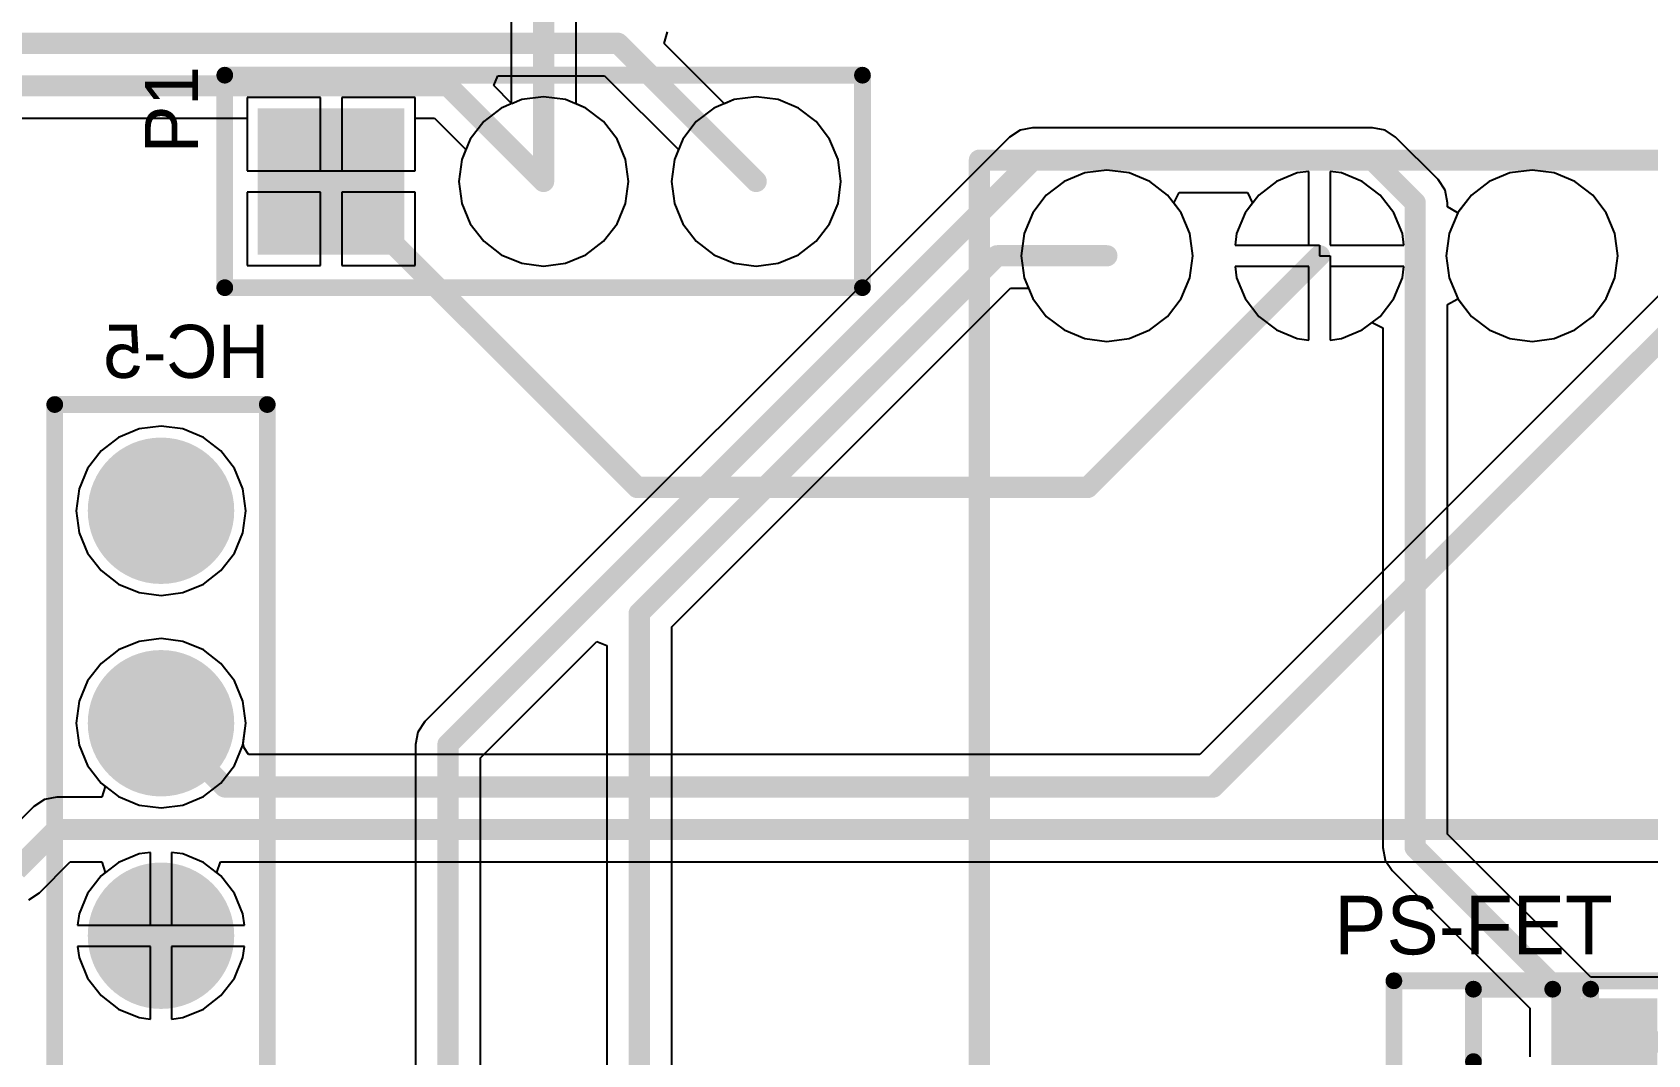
# Model space of a CAD drawing. Header units: millimetres. Extents: x 0 to 146, y 0 to 115.
# Drawn here: x 88.12 to 107.43, y 92.05 to 104.27 of the extents above; entities that cross this region are included whole.
import ezdxf

# ---------------------------------------------------------------- set-up
doc = ezdxf.new("R2010")
doc.units = ezdxf.units.MM
for name, color, linetype in [('BottomLayer', 5, 'Continuous'), ('BottomOverlay', 54, 'Continuous'), ('BottomSolder', 6, 'Continuous'), ('Mechanical10', 56, 'Continuous'), ('Mechanical12', 56, 'Continuous'), ('Mechanical15', 56, 'Continuous'), ('MultiLayer', 9, 'Continuous'), ('PadHoleLayer', 156, 'Continuous'), ('TopLayer', 1, 'Continuous'), ('TopOverlay', 2, 'Continuous'), ('TopPaste', 8, 'Continuous'), ('TopSolder', 216, 'Continuous')]:
    doc.layers.add(name, color=color, linetype=linetype)

# ---------------------------------------------------------------- blocks, each defined once
blk = doc.blocks.new('VISHAY_SILICONIX_S_03946_MFG_1')
at = {"layer": 'TopLayer'}
for points in [[(-1.499, 1.41), (-0.229, 1.41), (-0.229, 0.495), (-1.499, 0.495)], [(0.254, 0.457), (1.524, 0.457), (1.524, -0.457), (0.254, -0.457)], [(-1.499, -0.495), (-0.229, -0.495), (-0.229, -1.41), (-1.499, -1.41)]]:
    blk.add_hatch(color=1, dxfattribs=at).paths.add_polyline_path(points)
at = {"layer": 'TopPaste'}
for points in [[(-1.499, 1.41), (-0.229, 1.41), (-0.229, 0.495), (-1.499, 0.495)], [(0.254, 0.457), (1.524, 0.457), (1.524, -0.457), (0.254, -0.457)], [(-1.499, -0.495), (-0.229, -0.495), (-0.229, -1.41), (-1.499, -1.41)]]:
    blk.add_hatch(color=8, dxfattribs=at).paths.add_polyline_path(points)
at = {"layer": 'TopSolder'}
for points in [[(-1.499, 1.41), (-0.229, 1.41), (-0.229, 0.495), (-1.499, 0.495)], [(0.254, 0.457), (1.524, 0.457), (1.524, -0.457), (0.254, -0.457)], [(-1.499, -0.495), (-0.229, -0.495), (-0.229, -1.41), (-1.499, -1.41)]]:
    blk.add_hatch(color=216, dxfattribs=at).paths.add_polyline_path(points)
at = {"layer": 'Mechanical10', "const_width": 0.2}
for points in [[(-1.651, 1.62), (-1.651, -1.62)], [(1.651, 1.62), (-1.651, 1.62)], [(1.651, 1.62), (1.651, -1.62)], [(1.651, -1.62), (-1.651, -1.62)]]:
    blk.add_lwpolyline(points, dxfattribs=at)
at = {"layer": 'Mechanical10', "const_width": 0.1}
for points in [[(-1.701, 1.62, 1), (-1.601, 1.62, 1)], [(-1.701, 1.62, 1), (-1.601, 1.62, 1)], [(1.601, 1.62, 1), (1.701, 1.62, 1)], [(1.601, 1.62, 1), (1.701, 1.62, 1)], [(-1.701, -1.62, 1), (-1.601, -1.62, 1)], [(-1.701, -1.62, 1), (-1.601, -1.62, 1)], [(1.601, -1.62, 1), (1.701, -1.62, 1)], [(1.601, -1.62, 1), (1.701, -1.62, 1)]]:
    blk.add_lwpolyline(points, format="xyb", close=True, dxfattribs=at)
at = {"layer": 'Mechanical12', "const_width": 0.2}
for points in [[(-0.7, 1.52), (-0.7, -1.52)], [(0.7, 1.52), (-0.7, 1.52)], [(0.7, 1.52), (0.7, -1.52)], [(0.7, -1.52), (-0.7, -1.52)]]:
    blk.add_lwpolyline(points, dxfattribs=at)
at = {"layer": 'Mechanical12', "const_width": 0.1}
for points in [[(-0.75, 1.52, 1), (-0.65, 1.52, 1)], [(-0.75, 1.52, 1), (-0.65, 1.52, 1)], [(0.65, 1.52, 1), (0.75, 1.52, 1)], [(0.65, 1.52, 1), (0.75, 1.52, 1)], [(-0.75, -1.52, 1), (-0.65, -1.52, 1)], [(-0.75, -1.52, 1), (-0.65, -1.52, 1)], [(0.65, -1.52, 1), (0.75, -1.52, 1)], [(0.65, -1.52, 1), (0.75, -1.52, 1)]]:
    blk.add_lwpolyline(points, format="xyb", close=True, dxfattribs=at)
at = {"layer": 'Mechanical15'}
for points, const_width in [([(-1.651, 1.62), (-1.651, -1.62)], 0.2), ([(1.651, 1.62), (-1.651, 1.62)], 0.2), ([(1.651, 1.62), (1.651, -1.62)], 0.2), ([(0, 0.5), (0, -0.5)], 0.1), ([(0.5, 0), (-0.5, 0)], 0.1), ([(1.651, -1.62), (-1.651, -1.62)], 0.2)]:
    blk.add_lwpolyline(points, dxfattribs=dict(at, const_width=const_width))
for points, const_width in [([(-1.701, 1.62, 1), (-1.601, 1.62, 1)], 0.1), ([(-1.701, 1.62, 1), (-1.601, 1.62, 1)], 0.1), ([(1.601, 1.62, 1), (1.701, 1.62, 1)], 0.1), ([(1.601, 1.62, 1), (1.701, 1.62, 1)], 0.1), ([(-0.025, 0.5, 1), (0.025, 0.5, 1)], 0.05), ([(-0.525, 0, 1), (-0.475, 0, 1)], 0.05), ([(0.475, 0, 1), (0.525, 0, 1)], 0.05), ([(-0.025, -0.5, 1), (0.025, -0.5, 1)], 0.05), ([(-1.701, -1.62, 1), (-1.601, -1.62, 1)], 0.1), ([(-1.701, -1.62, 1), (-1.601, -1.62, 1)], 0.1), ([(1.601, -1.62, 1), (1.701, -1.62, 1)], 0.1), ([(1.601, -1.62, 1), (1.701, -1.62, 1)], 0.1)]:
    blk.add_lwpolyline(points, format="xyb", close=True, dxfattribs=dict(at, const_width=const_width))
at = {"layer": 'TopOverlay', "const_width": 0.2}
for points in [[(0.7, 1.52), (-0.247, 1.52)], [(0.7, 1.52), (0.7, 0.654)], [(-0.7, 0.298), (-0.7, -0.298)], [(0.7, -0.654), (0.7, -1.52)], [(0.7, -1.52), (-0.247, -1.52)]]:
    blk.add_lwpolyline(points, dxfattribs=at)
at = {"layer": 'TopOverlay', "const_width": 0.1}
for points in [[(-0.297, 1.52, 1), (-0.197, 1.52, 1)], [(0.65, 1.52, 1), (0.75, 1.52, 1)], [(0.65, 1.52, 1), (0.75, 1.52, 1)], [(0.65, 0.654, 1), (0.75, 0.654, 1)], [(-0.75, 0.298, 1), (-0.65, 0.298, 1)], [(-0.75, -0.298, 1), (-0.65, -0.298, 1)], [(0.65, -0.654, 1), (0.75, -0.654, 1)], [(-0.297, -1.52, 1), (-0.197, -1.52, 1)], [(0.65, -1.52, 1), (0.75, -1.52, 1)], [(0.65, -1.52, 1), (0.75, -1.52, 1)]]:
    blk.add_lwpolyline(points, format="xyb", close=True, dxfattribs=at)
blk = doc.blocks.new('HDR1X3_17')
at = {"layer": 'BottomLayer'}
blk.add_hatch(color=5, dxfattribs=at).paths.add_polyline_path([(-0.75, 0.75), (0.75, 0.75), (0.75, -0.75), (-0.75, -0.75)])
h = blk.add_hatch(color=5, dxfattribs=at)
edge = h.paths.add_edge_path()
edge.add_arc((2.54, 0), 0.75, 0, 360)
h = blk.add_hatch(color=5, dxfattribs=at)
edge = h.paths.add_edge_path()
edge.add_arc((5.08, 0), 0.75, 0, 360)
at = {"layer": 'BottomSolder'}
blk.add_hatch(color=6, dxfattribs=at).paths.add_polyline_path([(-0.875, 0.875), (0.875, 0.875), (0.875, -0.875), (-0.875, -0.875)])
h = blk.add_hatch(color=6, dxfattribs=at)
edge = h.paths.add_edge_path()
edge.add_arc((2.54, 0), 0.875, 0, 360)
h = blk.add_hatch(color=6, dxfattribs=at)
edge = h.paths.add_edge_path()
edge.add_arc((5.08, 0), 0.875, 0, 360)
at = {"layer": 'MultiLayer'}
blk.add_hatch(color=9, dxfattribs=at).paths.add_polyline_path([(-0.75, 0.75), (0.75, 0.75), (0.75, -0.75), (-0.75, -0.75)])
h = blk.add_hatch(color=9, dxfattribs=at)
edge = h.paths.add_edge_path()
edge.add_arc((2.54, 0), 0.75, 0, 360)
h = blk.add_hatch(color=9, dxfattribs=at)
edge = h.paths.add_edge_path()
edge.add_arc((5.08, 0), 0.75, 0, 360)
at = {"layer": 'PadHoleLayer'}
h = blk.add_hatch(color=156, dxfattribs=at)
edge = h.paths.add_edge_path()
edge.add_arc((0, 0), 0.45, 0, 360)
h = blk.add_hatch(color=156, dxfattribs=at)
edge = h.paths.add_edge_path()
edge.add_arc((2.54, 0), 0.45, 0, 360)
h = blk.add_hatch(color=156, dxfattribs=at)
edge = h.paths.add_edge_path()
edge.add_arc((5.08, 0), 0.45, 0, 360)
at = {"layer": 'TopLayer'}
blk.add_hatch(color=1, dxfattribs=at).paths.add_polyline_path([(-0.75, 0.75), (0.75, 0.75), (0.75, -0.75), (-0.75, -0.75)])
h = blk.add_hatch(color=1, dxfattribs=at)
edge = h.paths.add_edge_path()
edge.add_arc((2.54, 0), 0.75, 0, 360)
h = blk.add_hatch(color=1, dxfattribs=at)
edge = h.paths.add_edge_path()
edge.add_arc((5.08, 0), 0.75, 0, 360)
at = {"layer": 'TopSolder'}
blk.add_hatch(color=216, dxfattribs=at).paths.add_polyline_path([(-0.875, 0.875), (0.875, 0.875), (0.875, -0.875), (-0.875, -0.875)])
h = blk.add_hatch(color=216, dxfattribs=at)
edge = h.paths.add_edge_path()
edge.add_arc((2.54, 0), 0.875, 0, 360)
h = blk.add_hatch(color=216, dxfattribs=at)
edge = h.paths.add_edge_path()
edge.add_arc((5.08, 0), 0.875, 0, 360)
at = {"layer": 'TopOverlay', "const_width": 0.2}
for points in [[(-1.27, -1.27), (-1.27, 1.27)], [(-1.27, 1.27), (6.35, 1.27)], [(6.35, -1.27), (6.35, 1.27)], [(-1.27, -1.27), (6.35, -1.27)]]:
    blk.add_lwpolyline(points, dxfattribs=at)
at = {"layer": 'TopOverlay', "const_width": 0.1}
for points in [[(-1.32, 1.27, 1), (-1.22, 1.27, 1)], [(-1.32, 1.27, 1), (-1.22, 1.27, 1)], [(6.3, 1.27, 1), (6.4, 1.27, 1)], [(6.3, 1.27, 1), (6.4, 1.27, 1)], [(-1.32, -1.27, 1), (-1.22, -1.27, 1)], [(-1.32, -1.27, 1), (-1.22, -1.27, 1)], [(6.3, -1.27, 1), (6.4, -1.27, 1)], [(6.3, -1.27, 1), (6.4, -1.27, 1)]]:
    blk.add_lwpolyline(points, format="xyb", close=True, dxfattribs=at)
blk = doc.blocks.new('HDR1X6_B_18')
at = {"layer": 'BottomLayer'}
blk.add_hatch(color=5, dxfattribs=at).paths.add_polyline_path([(-0.75, 0.75), (0.75, 0.75), (0.75, -0.75), (-0.75, -0.75)])
h = blk.add_hatch(color=5, dxfattribs=at)
edge = h.paths.add_edge_path()
edge.add_arc((2.54, 0), 0.75, 0, 360)
h = blk.add_hatch(color=5, dxfattribs=at)
edge = h.paths.add_edge_path()
edge.add_arc((5.08, 0), 0.75, 0, 360)
h = blk.add_hatch(color=5, dxfattribs=at)
edge = h.paths.add_edge_path()
edge.add_arc((7.62, 0), 0.75, 0, 360)
h = blk.add_hatch(color=5, dxfattribs=at)
edge = h.paths.add_edge_path()
edge.add_arc((10.16, 0), 0.75, 0, 360)
h = blk.add_hatch(color=5, dxfattribs=at)
edge = h.paths.add_edge_path()
edge.add_arc((12.7, 0), 0.75, 0, 360)
at = {"layer": 'BottomSolder'}
blk.add_hatch(color=6, dxfattribs=at).paths.add_polyline_path([(-0.875, 0.875), (0.875, 0.875), (0.875, -0.875), (-0.875, -0.875)])
h = blk.add_hatch(color=6, dxfattribs=at)
edge = h.paths.add_edge_path()
edge.add_arc((2.54, 0), 0.875, 0, 360)
h = blk.add_hatch(color=6, dxfattribs=at)
edge = h.paths.add_edge_path()
edge.add_arc((5.08, 0), 0.875, 0, 360)
h = blk.add_hatch(color=6, dxfattribs=at)
edge = h.paths.add_edge_path()
edge.add_arc((7.62, 0), 0.875, 0, 360)
h = blk.add_hatch(color=6, dxfattribs=at)
edge = h.paths.add_edge_path()
edge.add_arc((10.16, 0), 0.875, 0, 360)
h = blk.add_hatch(color=6, dxfattribs=at)
edge = h.paths.add_edge_path()
edge.add_arc((12.7, 0), 0.875, 0, 360)
at = {"layer": 'MultiLayer'}
blk.add_hatch(color=9, dxfattribs=at).paths.add_polyline_path([(-0.75, 0.75), (0.75, 0.75), (0.75, -0.75), (-0.75, -0.75)])
h = blk.add_hatch(color=9, dxfattribs=at)
edge = h.paths.add_edge_path()
edge.add_arc((2.54, 0), 0.75, 0, 360)
h = blk.add_hatch(color=9, dxfattribs=at)
edge = h.paths.add_edge_path()
edge.add_arc((5.08, 0), 0.75, 0, 360)
h = blk.add_hatch(color=9, dxfattribs=at)
edge = h.paths.add_edge_path()
edge.add_arc((7.62, 0), 0.75, 0, 360)
h = blk.add_hatch(color=9, dxfattribs=at)
edge = h.paths.add_edge_path()
edge.add_arc((10.16, 0), 0.75, 0, 360)
h = blk.add_hatch(color=9, dxfattribs=at)
edge = h.paths.add_edge_path()
edge.add_arc((12.7, 0), 0.75, 0, 360)
at = {"layer": 'PadHoleLayer'}
h = blk.add_hatch(color=156, dxfattribs=at)
edge = h.paths.add_edge_path()
edge.add_arc((0, 0), 0.45, 0, 360)
h = blk.add_hatch(color=156, dxfattribs=at)
edge = h.paths.add_edge_path()
edge.add_arc((2.54, 0), 0.45, 0, 360)
h = blk.add_hatch(color=156, dxfattribs=at)
edge = h.paths.add_edge_path()
edge.add_arc((5.08, 0), 0.45, 0, 360)
h = blk.add_hatch(color=156, dxfattribs=at)
edge = h.paths.add_edge_path()
edge.add_arc((7.62, 0), 0.45, 0, 360)
h = blk.add_hatch(color=156, dxfattribs=at)
edge = h.paths.add_edge_path()
edge.add_arc((10.16, 0), 0.45, 0, 360)
h = blk.add_hatch(color=156, dxfattribs=at)
edge = h.paths.add_edge_path()
edge.add_arc((12.7, 0), 0.45, 0, 360)
at = {"layer": 'TopLayer'}
blk.add_hatch(color=1, dxfattribs=at).paths.add_polyline_path([(-0.75, 0.75), (0.75, 0.75), (0.75, -0.75), (-0.75, -0.75)])
h = blk.add_hatch(color=1, dxfattribs=at)
edge = h.paths.add_edge_path()
edge.add_arc((2.54, 0), 0.75, 0, 360)
h = blk.add_hatch(color=1, dxfattribs=at)
edge = h.paths.add_edge_path()
edge.add_arc((5.08, 0), 0.75, 0, 360)
h = blk.add_hatch(color=1, dxfattribs=at)
edge = h.paths.add_edge_path()
edge.add_arc((7.62, 0), 0.75, 0, 360)
h = blk.add_hatch(color=1, dxfattribs=at)
edge = h.paths.add_edge_path()
edge.add_arc((10.16, 0), 0.75, 0, 360)
h = blk.add_hatch(color=1, dxfattribs=at)
edge = h.paths.add_edge_path()
edge.add_arc((12.7, 0), 0.75, 0, 360)
at = {"layer": 'TopSolder'}
blk.add_hatch(color=216, dxfattribs=at).paths.add_polyline_path([(-0.875, 0.875), (0.875, 0.875), (0.875, -0.875), (-0.875, -0.875)])
h = blk.add_hatch(color=216, dxfattribs=at)
edge = h.paths.add_edge_path()
edge.add_arc((2.54, 0), 0.875, 0, 360)
h = blk.add_hatch(color=216, dxfattribs=at)
edge = h.paths.add_edge_path()
edge.add_arc((5.08, 0), 0.875, 0, 360)
h = blk.add_hatch(color=216, dxfattribs=at)
edge = h.paths.add_edge_path()
edge.add_arc((7.62, 0), 0.875, 0, 360)
h = blk.add_hatch(color=216, dxfattribs=at)
edge = h.paths.add_edge_path()
edge.add_arc((10.16, 0), 0.875, 0, 360)
h = blk.add_hatch(color=216, dxfattribs=at)
edge = h.paths.add_edge_path()
edge.add_arc((12.7, 0), 0.875, 0, 360)
at = {"layer": 'BottomOverlay', "const_width": 0.2}
for points in [[(-1.27, 1.27), (-1.27, -1.27)], [(-1.27, 1.27), (13.97, 1.27)], [(13.97, 1.27), (13.97, -1.27)], [(-1.27, -1.27), (13.97, -1.27)]]:
    blk.add_lwpolyline(points, dxfattribs=at)
at = {"layer": 'BottomOverlay', "const_width": 0.1}
for points in [[(-1.32, 1.27, 1), (-1.22, 1.27, 1)], [(-1.32, 1.27, 1), (-1.22, 1.27, 1)], [(13.92, 1.27, 1), (14.02, 1.27, 1)], [(13.92, 1.27, 1), (14.02, 1.27, 1)], [(-1.32, -1.27, 1), (-1.22, -1.27, 1)], [(-1.32, -1.27, 1), (-1.22, -1.27, 1)], [(13.92, -1.27, 1), (14.02, -1.27, 1)], [(13.92, -1.27, 1), (14.02, -1.27, 1)]]:
    blk.add_lwpolyline(points, format="xyb", close=True, dxfattribs=at)
blk = doc.blocks.new('ARDUINO_NANO_21')
at = {"layer": 'BottomLayer'}
h = blk.add_hatch(color=5, dxfattribs=at)
edge = h.paths.add_edge_path()
edge.add_arc((4.064, 16.764), 0.762, 0, 360)
h = blk.add_hatch(color=5, dxfattribs=at)
edge = h.paths.add_edge_path()
edge.add_arc((6.604, 16.764), 0.762, 0, 360)
h = blk.add_hatch(color=5, dxfattribs=at)
edge = h.paths.add_edge_path()
edge.add_arc((9.144, 16.764), 0.762, 0, 360)
at = {"layer": 'BottomSolder'}
h = blk.add_hatch(color=6, dxfattribs=at)
edge = h.paths.add_edge_path()
edge.add_arc((4.064, 16.764), 0.887, 0, 360)
h = blk.add_hatch(color=6, dxfattribs=at)
edge = h.paths.add_edge_path()
edge.add_arc((6.604, 16.764), 0.887, 0, 360)
h = blk.add_hatch(color=6, dxfattribs=at)
edge = h.paths.add_edge_path()
edge.add_arc((9.144, 16.764), 0.887, 0, 360)
at = {"layer": 'MultiLayer'}
h = blk.add_hatch(color=9, dxfattribs=at)
edge = h.paths.add_edge_path()
edge.add_arc((4.064, 16.764), 0.762, 0, 360)
h = blk.add_hatch(color=9, dxfattribs=at)
edge = h.paths.add_edge_path()
edge.add_arc((6.604, 16.764), 0.762, 0, 360)
h = blk.add_hatch(color=9, dxfattribs=at)
edge = h.paths.add_edge_path()
edge.add_arc((9.144, 16.764), 0.762, 0, 360)
at = {"layer": 'PadHoleLayer'}
h = blk.add_hatch(color=156, dxfattribs=at)
edge = h.paths.add_edge_path()
edge.add_arc((4.064, 16.764), 0.381, 0, 360)
h = blk.add_hatch(color=156, dxfattribs=at)
edge = h.paths.add_edge_path()
edge.add_arc((6.604, 16.764), 0.381, 0, 360)
h = blk.add_hatch(color=156, dxfattribs=at)
edge = h.paths.add_edge_path()
edge.add_arc((9.144, 16.764), 0.381, 0, 360)
at = {"layer": 'TopLayer'}
h = blk.add_hatch(color=1, dxfattribs=at)
edge = h.paths.add_edge_path()
edge.add_arc((4.064, 16.764), 0.762, 0, 360)
h = blk.add_hatch(color=1, dxfattribs=at)
edge = h.paths.add_edge_path()
edge.add_arc((6.604, 16.764), 0.762, 0, 360)
h = blk.add_hatch(color=1, dxfattribs=at)
edge = h.paths.add_edge_path()
edge.add_arc((9.144, 16.764), 0.762, 0, 360)
at = {"layer": 'TopSolder'}
h = blk.add_hatch(color=216, dxfattribs=at)
edge = h.paths.add_edge_path()
edge.add_arc((4.064, 16.764), 0.887, 0, 360)
h = blk.add_hatch(color=216, dxfattribs=at)
edge = h.paths.add_edge_path()
edge.add_arc((6.604, 16.764), 0.887, 0, 360)
h = blk.add_hatch(color=216, dxfattribs=at)
edge = h.paths.add_edge_path()
edge.add_arc((9.144, 16.764), 0.887, 0, 360)
at = {"layer": 'TopOverlay', "const_width": 0.254}
for points in [[(2.54, 0), (2.54, 17.907)], [(2.54, 17.907), (3.048, 17.907)], [(3.048, 17.907), (40.894, 17.907)]]:
    blk.add_lwpolyline(points, dxfattribs=at)
at = {"layer": 'TopOverlay', "const_width": 0.127}
for points in [[(2.477, 17.907, 1), (2.603, 17.907, 1)], [(2.477, 17.907, 1), (2.603, 17.907, 1)], [(2.985, 17.907, 1), (3.111, 17.907, 1)], [(2.985, 17.907, 1), (3.111, 17.907, 1)]]:
    blk.add_lwpolyline(points, format="xyb", close=True, dxfattribs=at)

msp = doc.modelspace()

# ---------------------------------------------------------------- linework, layer by layer
at = {"layer": 'BottomLayer'}
for p, q in [((95.674, 104.139), (95.716, 104.276)), ((96.394, 103.418), (95.674, 104.139)), ((93.638, 103.634), (93.687, 103.752)), ((93.687, 103.752), (94.962, 103.752)), ((94.962, 103.752), (95.845, 102.869)), ((93.854, 103.418), (93.638, 103.634)), ((93.972, 103.467), (93.854, 103.418)), ((94.234, 103.502), (93.972, 103.467)), ((94.496, 103.467), (94.234, 103.502)), ((94.74, 103.366), (94.496, 103.467)), ((96.512, 103.467), (96.394, 103.418)), ((96.774, 103.502), (96.512, 103.467)), ((97.036, 103.467), (96.774, 103.502)), ((97.28, 103.366), (97.036, 103.467)), ((94.95, 103.205), (94.74, 103.366)), ((97.49, 103.205), (97.28, 103.366)), ((86.942, 103.244), (90.69, 103.244)), ((90.69, 103.244), (90.69, 102.616)), ((92.698, 102.616), (92.698, 103.244)), ((92.698, 103.244), (92.93, 103.244)), ((92.93, 103.244), (93.305, 102.869)), ((95.111, 102.995), (94.95, 103.205)), ((97.651, 102.995), (97.49, 103.205)), ((95.212, 102.751), (95.111, 102.995)), ((97.752, 102.751), (97.651, 102.995)), ((93.256, 102.751), (93.221, 102.489)), ((93.305, 102.869), (93.256, 102.751)), ((95.247, 102.489), (95.212, 102.751)), ((95.796, 102.751), (95.761, 102.489)), ((95.845, 102.869), (95.796, 102.751)), ((97.787, 102.489), (97.752, 102.751)), ((90.69, 102.616), (92.698, 102.616)), ((100.7, 102.59), (100.453, 102.487)), ((100.965, 102.625), (100.7, 102.59)), ((101.23, 102.59), (100.965, 102.625)), ((101.477, 102.487), (101.23, 102.59)), ((103.24, 102.59), (102.993, 102.487)), ((103.378, 102.608), (103.24, 102.59)), ((103.378, 101.727), (103.378, 102.608)), ((103.77, 102.59), (103.632, 102.608)), ((103.632, 102.608), (103.632, 101.727)), ((104.017, 102.487), (103.77, 102.59)), ((105.78, 102.59), (105.533, 102.487)), ((106.045, 102.625), (105.78, 102.59)), ((106.31, 102.59), (106.045, 102.625)), ((106.557, 102.487), (106.31, 102.59)), ((91.567, 102.362), (90.69, 102.362)), ((90.69, 102.362), (90.69, 101.485)), ((91.567, 101.485), (91.567, 102.362)), ((92.698, 102.362), (91.821, 102.362)), ((91.821, 102.362), (91.821, 101.485)), ((92.698, 101.485), (92.698, 102.362)), ((93.221, 102.489), (93.256, 102.227)), ((95.212, 102.227), (95.247, 102.489)), ((95.761, 102.489), (95.796, 102.227)), ((97.752, 102.227), (97.787, 102.489)), ((100.24, 102.325), (100.078, 102.112)), ((100.453, 102.487), (100.24, 102.325)), ((101.69, 102.325), (101.477, 102.487)), ((101.852, 102.112), (101.69, 102.325)), ((102.78, 102.325), (102.618, 102.112)), ((102.993, 102.487), (102.78, 102.325)), ((104.23, 102.325), (104.017, 102.487)), ((104.392, 102.112), (104.23, 102.325)), ((105.32, 102.325), (105.158, 102.112)), ((105.533, 102.487), (105.32, 102.325)), ((106.77, 102.325), (106.557, 102.487)), ((106.932, 102.112), (106.77, 102.325)), ((93.256, 102.227), (93.357, 101.983)), ((95.111, 101.983), (95.212, 102.227)), ((95.796, 102.227), (95.897, 101.983)), ((97.651, 101.983), (97.752, 102.227)), ((100.078, 102.112), (99.975, 101.865)), ((101.955, 101.865), (101.852, 102.112)), ((102.618, 102.112), (102.515, 101.865)), ((104.495, 101.865), (104.392, 102.112)), ((105.158, 102.112), (105.055, 101.865)), ((107.035, 101.865), (106.932, 102.112)), ((93.357, 101.983), (93.518, 101.773)), ((94.95, 101.773), (95.111, 101.983)), ((95.897, 101.983), (96.058, 101.773)), ((97.49, 101.773), (97.651, 101.983)), ((93.518, 101.773), (93.728, 101.612)), ((94.74, 101.612), (94.95, 101.773)), ((96.058, 101.773), (96.268, 101.612)), ((97.28, 101.612), (97.49, 101.773)), ((99.975, 101.865), (99.94, 101.6)), ((101.99, 101.6), (101.955, 101.865)), ((102.515, 101.865), (102.497, 101.727)), ((102.497, 101.727), (103.378, 101.727)), ((103.632, 101.727), (104.513, 101.727)), ((104.513, 101.727), (104.495, 101.865)), ((105.055, 101.865), (105.02, 101.6)), ((107.07, 101.6), (107.035, 101.865)), ((93.728, 101.612), (93.972, 101.511)), ((94.496, 101.511), (94.74, 101.612)), ((96.268, 101.612), (96.512, 101.511)), ((97.036, 101.511), (97.28, 101.612)), ((99.94, 101.6), (99.975, 101.335)), ((101.955, 101.335), (101.99, 101.6)), ((105.02, 101.6), (105.055, 101.335)), ((107.035, 101.335), (107.07, 101.6)), ((90.69, 101.485), (91.567, 101.485)), ((91.821, 101.485), (92.698, 101.485)), ((93.972, 101.511), (94.234, 101.476)), ((94.234, 101.476), (94.496, 101.511)), ((96.512, 101.511), (96.774, 101.476)), ((96.774, 101.476), (97.036, 101.511)), ((103.378, 101.473), (102.497, 101.473)), ((102.497, 101.473), (102.515, 101.335)), ((103.378, 100.592), (103.378, 101.473)), ((104.513, 101.473), (103.632, 101.473)), ((103.632, 101.473), (103.632, 100.592)), ((104.495, 101.335), (104.513, 101.473)), ((99.975, 101.335), (100.078, 101.088)), ((101.852, 101.088), (101.955, 101.335)), ((107.646, 101.211), (102.074, 95.638)), ((102.515, 101.335), (102.618, 101.088)), ((104.392, 101.088), (104.495, 101.335)), ((105.055, 101.335), (105.158, 101.088)), ((106.932, 101.088), (107.035, 101.335)), ((100.078, 101.088), (100.24, 100.875)), ((101.69, 100.875), (101.852, 101.088)), ((102.618, 101.088), (102.78, 100.875)), ((104.23, 100.875), (104.392, 101.088)), ((105.158, 101.088), (105.32, 100.875)), ((106.77, 100.875), (106.932, 101.088)), ((100.24, 100.875), (100.453, 100.713)), ((101.477, 100.713), (101.69, 100.875)), ((102.78, 100.875), (102.993, 100.713)), ((104.017, 100.713), (104.23, 100.875)), ((105.32, 100.875), (105.533, 100.713)), ((106.557, 100.713), (106.77, 100.875)), ((100.453, 100.713), (100.7, 100.61)), ((100.7, 100.61), (100.965, 100.575)), ((100.965, 100.575), (101.23, 100.61)), ((101.23, 100.61), (101.477, 100.713)), ((102.993, 100.713), (103.24, 100.61)), ((103.24, 100.61), (103.378, 100.592)), ((103.632, 100.592), (103.77, 100.61)), ((103.77, 100.61), (104.017, 100.713)), ((105.533, 100.713), (105.78, 100.61)), ((105.78, 100.61), (106.045, 100.575)), ((106.045, 100.575), (106.31, 100.61)), ((106.31, 100.61), (106.557, 100.713)), ((89.156, 99.429), (88.946, 99.268)), ((89.4, 99.53), (89.156, 99.429)), ((89.662, 99.565), (89.4, 99.53)), ((89.924, 99.53), (89.662, 99.565)), ((90.168, 99.429), (89.924, 99.53)), ((90.378, 99.268), (90.168, 99.429)), ((88.946, 99.268), (88.785, 99.058)), ((90.539, 99.058), (90.378, 99.268)), ((88.785, 99.058), (88.684, 98.814)), ((90.64, 98.814), (90.539, 99.058)), ((88.684, 98.814), (88.649, 98.552)), ((90.675, 98.552), (90.64, 98.814)), ((88.649, 98.552), (88.684, 98.29)), ((90.64, 98.29), (90.675, 98.552)), ((88.684, 98.29), (88.785, 98.046)), ((90.539, 98.046), (90.64, 98.29)), ((88.785, 98.046), (88.946, 97.836)), ((90.378, 97.836), (90.539, 98.046)), ((88.946, 97.836), (89.156, 97.675)), ((89.156, 97.675), (89.4, 97.574)), ((89.924, 97.574), (90.168, 97.675)), ((90.168, 97.675), (90.378, 97.836)), ((89.4, 97.574), (89.662, 97.539)), ((89.662, 97.539), (89.924, 97.574)), ((89.4, 96.99), (89.156, 96.889)), ((89.662, 97.025), (89.4, 96.99)), ((89.924, 96.99), (89.662, 97.025)), ((90.168, 96.889), (89.924, 96.99)), ((88.946, 96.728), (88.785, 96.518)), ((89.156, 96.889), (88.946, 96.728)), ((90.378, 96.728), (90.168, 96.889)), ((90.539, 96.518), (90.378, 96.728)), ((88.785, 96.518), (88.684, 96.274)), ((90.64, 96.274), (90.539, 96.518)), ((88.684, 96.274), (88.649, 96.012)), ((90.675, 96.012), (90.64, 96.274)), ((88.649, 96.012), (88.684, 95.75)), ((90.642, 95.765), (90.675, 96.012)), ((88.684, 95.75), (88.785, 95.506)), ((90.656, 95.717), (90.642, 95.765)), ((90.708, 95.638), (90.656, 95.717)), ((102.074, 95.638), (90.708, 95.638)), ((88.785, 95.506), (88.946, 95.296)), ((88.946, 95.296), (88.996, 95.257)), ((88.996, 95.257), (88.953, 95.13)), ((88.143, 95.017), (87.774, 94.648)), ((88.269, 95.101), (88.143, 95.017)), ((88.417, 95.13), (88.269, 95.101)), ((88.953, 95.13), (88.417, 95.13)), ((88.209, 93.985), (88.578, 94.354)), ((88.578, 94.354), (88.953, 94.354)), ((88.996, 94.227), (88.946, 94.188)), ((88.953, 94.354), (88.996, 94.227)), ((90.328, 94.227), (90.371, 94.354)), ((90.378, 94.188), (90.328, 94.227)), ((90.371, 94.354), (109.313, 94.354)), ((88.946, 94.188), (88.785, 93.978)), ((90.539, 93.978), (90.378, 94.188)), ((88.083, 93.901), (88.209, 93.985)), ((88.785, 93.978), (88.684, 93.734)), ((90.64, 93.734), (90.539, 93.978)), ((88.684, 93.734), (88.666, 93.599)), ((90.658, 93.599), (90.64, 93.734)), ((88.666, 93.599), (89.662, 93.599)), ((89.662, 93.599), (90.658, 93.599)), ((89.535, 93.345), (88.666, 93.345)), ((88.666, 93.345), (88.684, 93.21)), ((89.535, 92.476), (89.535, 93.345)), ((90.658, 93.345), (89.789, 93.345)), ((89.789, 93.345), (89.789, 92.476)), ((90.64, 93.21), (90.658, 93.345)), ((88.684, 93.21), (88.785, 92.966)), ((90.539, 92.966), (90.64, 93.21)), ((88.785, 92.966), (88.946, 92.756)), ((90.378, 92.756), (90.539, 92.966)), ((88.946, 92.756), (89.156, 92.595)), ((90.168, 92.595), (90.378, 92.756)), ((89.156, 92.595), (89.4, 92.494)), ((89.4, 92.494), (89.535, 92.476)), ((89.789, 92.476), (89.924, 92.494)), ((89.924, 92.494), (90.168, 92.595))]:
    msp.add_line(p, q, dxfattribs=at)
at = {"layer": 'BottomLayer', "const_width": 0.254}
for points in [[(86.57, 104.14), (95.123, 104.14)], [(95.123, 104.14), (96.774, 102.489)], [(86.781, 103.632), (93.091, 103.632)], [(93.091, 103.632), (94.234, 102.489)], [(91.694, 102.489), (95.352, 98.831)], [(100.736, 98.831), (103.505, 101.6)], [(102.235, 95.25), (108.585, 101.6)], [(95.352, 98.831), (100.736, 98.831)], [(89.662, 96.012), (90.424, 95.25)], [(90.424, 95.25), (102.235, 95.25)], [(87.935, 94.259), (88.417, 94.742)], [(88.417, 94.742), (109.474, 94.742)]]:
    msp.add_lwpolyline(points, dxfattribs=at)
at = {"layer": 'BottomLayer', "const_width": 0.127}
for points in [[(95.059, 104.14, 1), (95.186, 104.14, 1)], [(95.059, 104.14, 1), (95.186, 104.14, 1)], [(93.028, 103.632, 1), (93.154, 103.632, 1)], [(93.028, 103.632, 1), (93.154, 103.632, 1)], [(91.63, 102.489, 1), (91.757, 102.489, 1)], [(94.17, 102.489, 1), (94.297, 102.489, 1)], [(96.71, 102.489, 1), (96.837, 102.489, 1)], [(103.442, 101.6, 1), (103.569, 101.6, 1)], [(95.288, 98.831, 1), (95.415, 98.831, 1)], [(95.288, 98.831, 1), (95.415, 98.831, 1)], [(100.673, 98.831, 1), (100.8, 98.831, 1)], [(100.673, 98.831, 1), (100.8, 98.831, 1)], [(89.598, 96.012, 1), (89.725, 96.012, 1)], [(90.361, 95.25, 1), (90.487, 95.25, 1)], [(90.361, 95.25, 1), (90.487, 95.25, 1)], [(102.171, 95.25, 1), (102.299, 95.25, 1)], [(102.171, 95.25, 1), (102.299, 95.25, 1)], [(88.354, 94.742, 1), (88.481, 94.742, 1)], [(88.354, 94.742, 1), (88.481, 94.742, 1)]]:
    msp.add_lwpolyline(points, format="xyb", close=True, dxfattribs=at)
at = {"layer": 'TopLayer'}
for p, q in [((93.846, 104.865), (93.846, 103.415)), ((94.622, 103.415), (94.622, 104.865)), ((91.567, 103.493), (90.69, 103.493)), ((90.69, 103.493), (90.69, 102.616)), ((91.567, 102.616), (91.567, 103.493)), ((92.698, 103.493), (91.821, 103.493)), ((91.821, 103.493), (91.821, 102.616)), ((92.698, 102.616), (92.698, 103.493)), ((96.512, 103.467), (96.268, 103.366)), ((96.774, 103.502), (96.512, 103.467)), ((97.036, 103.467), (96.774, 103.502)), ((97.28, 103.366), (97.036, 103.467)), ((93.728, 103.366), (93.518, 103.205)), ((93.846, 103.415), (93.728, 103.366)), ((94.74, 103.366), (94.622, 103.415)), ((94.95, 103.205), (94.74, 103.366)), ((96.268, 103.366), (96.058, 103.205)), ((97.49, 103.205), (97.28, 103.366)), ((93.518, 103.205), (93.357, 102.995)), ((95.111, 102.995), (94.95, 103.205)), ((96.058, 103.205), (95.897, 102.995)), ((97.651, 102.995), (97.49, 103.205)), ((99.927, 103.102), (99.801, 103.018)), ((100.076, 103.131), (99.927, 103.102)), ((104.14, 103.131), (100.076, 103.131)), ((104.289, 103.102), (104.14, 103.131)), ((104.415, 103.018), (104.289, 103.102)), ((99.801, 103.018), (92.816, 96.033)), ((93.357, 102.995), (93.256, 102.751)), ((95.212, 102.751), (95.111, 102.995)), ((95.897, 102.995), (95.796, 102.751)), ((97.752, 102.751), (97.651, 102.995)), ((104.923, 102.51), (104.415, 103.018)), ((93.256, 102.751), (93.221, 102.489)), ((95.247, 102.489), (95.212, 102.751)), ((95.796, 102.751), (95.761, 102.489)), ((97.787, 102.489), (97.752, 102.751)), ((90.69, 102.616), (91.567, 102.616)), ((91.821, 102.616), (92.698, 102.616)), ((105.007, 102.384), (104.923, 102.51)), ((105.78, 102.59), (105.533, 102.487)), ((106.045, 102.625), (105.78, 102.59)), ((106.31, 102.59), (106.045, 102.625)), ((106.557, 102.487), (106.31, 102.59)), ((91.567, 102.362), (90.69, 102.362)), ((90.69, 102.362), (90.69, 101.485)), ((91.567, 101.485), (91.567, 102.362)), ((92.698, 102.362), (91.821, 102.362)), ((91.821, 102.362), (91.821, 101.485)), ((92.698, 101.485), (92.698, 102.362)), ((93.221, 102.489), (93.256, 102.227)), ((95.212, 102.227), (95.247, 102.489)), ((95.761, 102.489), (95.796, 102.227)), ((97.752, 102.227), (97.787, 102.489)), ((101.764, 102.228), (101.827, 102.355)), ((101.827, 102.355), (102.643, 102.355)), ((102.643, 102.355), (102.706, 102.228)), ((105.036, 102.235), (105.007, 102.384)), ((105.32, 102.325), (105.163, 102.12)), ((105.533, 102.487), (105.32, 102.325)), ((106.77, 102.325), (106.557, 102.487)), ((106.932, 102.112), (106.77, 102.325)), ((93.256, 102.227), (93.357, 101.983)), ((95.111, 101.983), (95.212, 102.227)), ((95.796, 102.227), (95.897, 101.983)), ((97.651, 101.983), (97.752, 102.227)), ((101.852, 102.112), (101.764, 102.228)), ((101.955, 101.865), (101.852, 102.112)), ((102.618, 102.112), (102.515, 101.865)), ((102.706, 102.228), (102.618, 102.112)), ((105.036, 102.184), (105.036, 102.235)), ((105.15, 102.119), (105.036, 102.184)), ((105.163, 102.12), (105.15, 102.119)), ((107.035, 101.865), (106.932, 102.112)), ((93.357, 101.983), (93.518, 101.773)), ((94.95, 101.773), (95.111, 101.983)), ((95.897, 101.983), (96.058, 101.773)), ((97.49, 101.773), (97.651, 101.983)), ((93.518, 101.773), (93.728, 101.612)), ((94.74, 101.612), (94.95, 101.773)), ((96.058, 101.773), (96.268, 101.612)), ((97.28, 101.612), (97.49, 101.773)), ((101.99, 101.6), (101.955, 101.865)), ((102.515, 101.865), (102.497, 101.727)), ((102.497, 101.727), (103.505, 101.727)), ((103.505, 101.727), (103.505, 101.6)), ((107.07, 101.6), (107.035, 101.865)), ((93.728, 101.612), (93.972, 101.511)), ((94.496, 101.511), (94.74, 101.612)), ((96.268, 101.612), (96.512, 101.511)), ((97.036, 101.511), (97.28, 101.612)), ((101.955, 101.335), (101.99, 101.6)), ((103.505, 101.6), (103.632, 101.6)), ((103.632, 101.6), (103.632, 100.592)), ((107.035, 101.335), (107.07, 101.6)), ((90.69, 101.485), (91.567, 101.485)), ((91.821, 101.485), (92.698, 101.485)), ((93.972, 101.511), (94.234, 101.476)), ((94.234, 101.476), (94.496, 101.511)), ((96.512, 101.511), (96.774, 101.476)), ((96.774, 101.476), (97.036, 101.511)), ((103.378, 101.473), (102.497, 101.473)), ((102.497, 101.473), (102.515, 101.335)), ((103.378, 100.592), (103.378, 101.473)), ((95.765, 97.165), (99.812, 101.212)), ((99.812, 101.212), (100.026, 101.212)), ((100.026, 101.212), (100.078, 101.088)), ((101.852, 101.088), (101.955, 101.335)), ((102.515, 101.335), (102.618, 101.088)), ((106.932, 101.088), (107.035, 101.335)), ((100.078, 101.088), (100.24, 100.875)), ((101.69, 100.875), (101.852, 101.088)), ((102.618, 101.088), (102.78, 100.875)), ((105.036, 101.016), (105.15, 101.081)), ((105.036, 94.687), (105.036, 101.016)), ((105.15, 101.081), (105.163, 101.08)), ((105.163, 101.08), (105.32, 100.875)), ((106.77, 100.875), (106.932, 101.088)), ((100.24, 100.875), (100.453, 100.713)), ((101.477, 100.713), (101.69, 100.875)), ((102.78, 100.875), (102.993, 100.713)), ((104.017, 100.713), (104.133, 100.801)), ((104.133, 100.801), (104.26, 100.738)), ((105.32, 100.875), (105.533, 100.713)), ((106.557, 100.713), (106.77, 100.875)), ((100.453, 100.713), (100.7, 100.61)), ((100.7, 100.61), (100.965, 100.575)), ((100.965, 100.575), (101.23, 100.61)), ((101.23, 100.61), (101.477, 100.713)), ((102.993, 100.713), (103.24, 100.61)), ((103.24, 100.61), (103.378, 100.592)), ((103.632, 100.592), (103.77, 100.61)), ((103.77, 100.61), (104.017, 100.713)), ((104.26, 100.738), (104.26, 94.526)), ((105.533, 100.713), (105.78, 100.61)), ((105.78, 100.61), (106.045, 100.575)), ((106.045, 100.575), (106.31, 100.61)), ((106.31, 100.61), (106.557, 100.713)), ((89.156, 99.429), (88.946, 99.268)), ((89.4, 99.53), (89.156, 99.429)), ((89.662, 99.565), (89.4, 99.53)), ((89.924, 99.53), (89.662, 99.565)), ((90.168, 99.429), (89.924, 99.53)), ((90.378, 99.268), (90.168, 99.429)), ((88.946, 99.268), (88.785, 99.058)), ((90.539, 99.058), (90.378, 99.268)), ((88.785, 99.058), (88.684, 98.814)), ((90.64, 98.814), (90.539, 99.058)), ((88.684, 98.814), (88.649, 98.552)), ((90.675, 98.552), (90.64, 98.814)), ((88.649, 98.552), (88.684, 98.29)), ((90.64, 98.29), (90.675, 98.552)), ((88.684, 98.29), (88.785, 98.046)), ((90.539, 98.046), (90.64, 98.29)), ((88.785, 98.046), (88.946, 97.836)), ((90.378, 97.836), (90.539, 98.046)), ((88.946, 97.836), (89.156, 97.675)), ((89.156, 97.675), (89.4, 97.574)), ((89.924, 97.574), (90.168, 97.675)), ((90.168, 97.675), (90.378, 97.836)), ((89.4, 97.574), (89.662, 97.539)), ((89.662, 97.539), (89.924, 97.574)), ((95.765, 89.521), (95.765, 97.165)), ((89.4, 96.99), (89.156, 96.889)), ((89.662, 97.025), (89.4, 96.99)), ((89.924, 96.99), (89.662, 97.025)), ((90.168, 96.889), (89.924, 96.99)), ((93.479, 95.597), (94.871, 96.989)), ((94.871, 96.989), (94.989, 96.94)), ((94.989, 96.94), (94.989, 89.239)), ((88.946, 96.728), (88.785, 96.518)), ((89.156, 96.889), (88.946, 96.728)), ((90.378, 96.728), (90.168, 96.889)), ((90.539, 96.518), (90.378, 96.728)), ((88.785, 96.518), (88.684, 96.274)), ((90.64, 96.274), (90.539, 96.518)), ((88.684, 96.274), (88.649, 96.012)), ((90.675, 96.012), (90.64, 96.274)), ((88.649, 96.012), (88.684, 95.75)), ((90.64, 95.75), (90.675, 96.012)), ((92.816, 96.033), (92.732, 95.907)), ((88.684, 95.75), (88.785, 95.506)), ((90.539, 95.506), (90.64, 95.75)), ((92.732, 95.907), (92.703, 95.758)), ((92.703, 95.758), (92.703, 85.242)), ((93.479, 89.239), (93.479, 95.597)), ((88.785, 95.506), (88.946, 95.296)), ((90.378, 95.296), (90.539, 95.506)), ((88.946, 95.296), (89.156, 95.135)), ((90.168, 95.135), (90.378, 95.296)), ((89.156, 95.135), (89.4, 95.034)), ((89.4, 95.034), (89.662, 94.999)), ((89.662, 94.999), (89.924, 95.034)), ((89.924, 95.034), (90.168, 95.135)), ((106.747, 92.977), (105.036, 94.687)), ((89.4, 94.45), (89.156, 94.349)), ((89.535, 94.468), (89.4, 94.45)), ((89.535, 93.599), (89.535, 94.468)), ((89.924, 94.45), (89.789, 94.468)), ((89.789, 94.468), (89.789, 93.599)), ((90.168, 94.349), (89.924, 94.45)), ((104.26, 94.526), (104.289, 94.377)), ((89.156, 94.349), (88.946, 94.188)), ((90.378, 94.188), (90.168, 94.349)), ((104.289, 94.377), (104.373, 94.251)), ((104.373, 94.251), (106.02, 92.605)), ((88.946, 94.188), (88.785, 93.978)), ((90.539, 93.978), (90.378, 94.188)), ((88.785, 93.978), (88.684, 93.734)), ((90.64, 93.734), (90.539, 93.978)), ((88.684, 93.734), (88.666, 93.599)), ((90.658, 93.599), (90.64, 93.734)), ((88.666, 93.599), (89.535, 93.599)), ((89.789, 93.599), (90.658, 93.599)), ((89.535, 93.345), (88.666, 93.345)), ((88.666, 93.345), (88.684, 93.21)), ((89.535, 92.476), (89.535, 93.345)), ((90.658, 93.345), (89.789, 93.345)), ((89.789, 93.345), (89.789, 92.476)), ((90.64, 93.21), (90.658, 93.345)), ((88.684, 93.21), (88.785, 92.966)), ((90.539, 92.966), (90.64, 93.21)), ((88.785, 92.966), (88.946, 92.756)), ((90.378, 92.756), (90.539, 92.966)), ((107.798, 92.977), (106.747, 92.977)), ((88.946, 92.756), (89.156, 92.595)), ((90.168, 92.595), (90.378, 92.756)), ((89.156, 92.595), (89.4, 92.494)), ((89.4, 92.494), (89.535, 92.476)), ((89.789, 92.476), (89.924, 92.494)), ((89.924, 92.494), (90.168, 92.595)), ((106.02, 92.605), (106.02, 92.024))]:
    msp.add_line(p, q, dxfattribs=at)
at = {"layer": 'TopLayer', "const_width": 0.254}
for points in [[(94.234, 102.489), (94.234, 105.791)], [(93.091, 95.758), (100.076, 102.743)], [(100.076, 102.743), (104.14, 102.743)], [(104.14, 102.743), (104.648, 102.235)], [(104.648, 94.526), (104.648, 102.235)], [(95.377, 97.326), (99.651, 101.6)], [(99.651, 101.6), (100.965, 101.6)], [(95.377, 87.63), (95.377, 97.326)], [(93.091, 85.242), (93.091, 95.758)], [(104.648, 94.526), (106.972, 92.202)], [(106.972, 92.202), (115.062, 92.202)]]:
    msp.add_lwpolyline(points, dxfattribs=at)
at = {"layer": 'TopLayer', "const_width": 0.127}
for points in [[(100.013, 102.743, 1), (100.139, 102.743, 1)], [(100.013, 102.743, 1), (100.139, 102.743, 1)], [(104.076, 102.743, 1), (104.204, 102.743, 1)], [(104.076, 102.743, 1), (104.204, 102.743, 1)], [(94.17, 102.489, 1), (94.297, 102.489, 1)], [(104.585, 102.235, 1), (104.712, 102.235, 1)], [(104.585, 102.235, 1), (104.712, 102.235, 1)], [(99.588, 101.6, 1), (99.715, 101.6, 1)], [(99.588, 101.6, 1), (99.715, 101.6, 1)], [(100.901, 101.6, 1), (101.028, 101.6, 1)], [(95.313, 97.326, 1), (95.44, 97.326, 1)], [(95.313, 97.326, 1), (95.44, 97.326, 1)], [(93.028, 95.758, 1), (93.154, 95.758, 1)], [(93.028, 95.758, 1), (93.154, 95.758, 1)], [(104.585, 94.526, 1), (104.712, 94.526, 1)], [(104.585, 94.526, 1), (104.712, 94.526, 1)], [(106.909, 92.202, 1), (107.036, 92.202, 1)], [(106.909, 92.202, 1), (107.036, 92.202, 1)]]:
    msp.add_lwpolyline(points, format="xyb", close=True, dxfattribs=at)

# ---------------------------------------------------------------- block references
for name, p, rotation in [('HDR1X3_17', (91.694, 102.489), 360), ('ARDUINO_NANO_21', (96.901, 84.836), 360), ('HDR1X6_B_18', (89.662, 85.852), 90), ('VISHAY_SILICONIX_S_03946_MFG_1', (106.045, 91.313), 180)]:
    msp.add_blockref(name, p, dxfattribs=dict(rotation=rotation))

# ---------------------------------------------------------------- texts
at = {"layer": 'BottomOverlay', "text_generation_flag": 2}
msp.add_text('HC-5', height=0.635, dxfattribs=at).set_placement((90.953, 100.14))
at = {"layer": 'TopOverlay'}
msp.add_text('P1', height=0.635, rotation=90, dxfattribs=at).set_placement((90.106, 102.828))
msp.add_text('PS-FET', height=0.7, dxfattribs=at).set_placement((103.681, 93.249))

doc.saveas('drawing.dxf')
